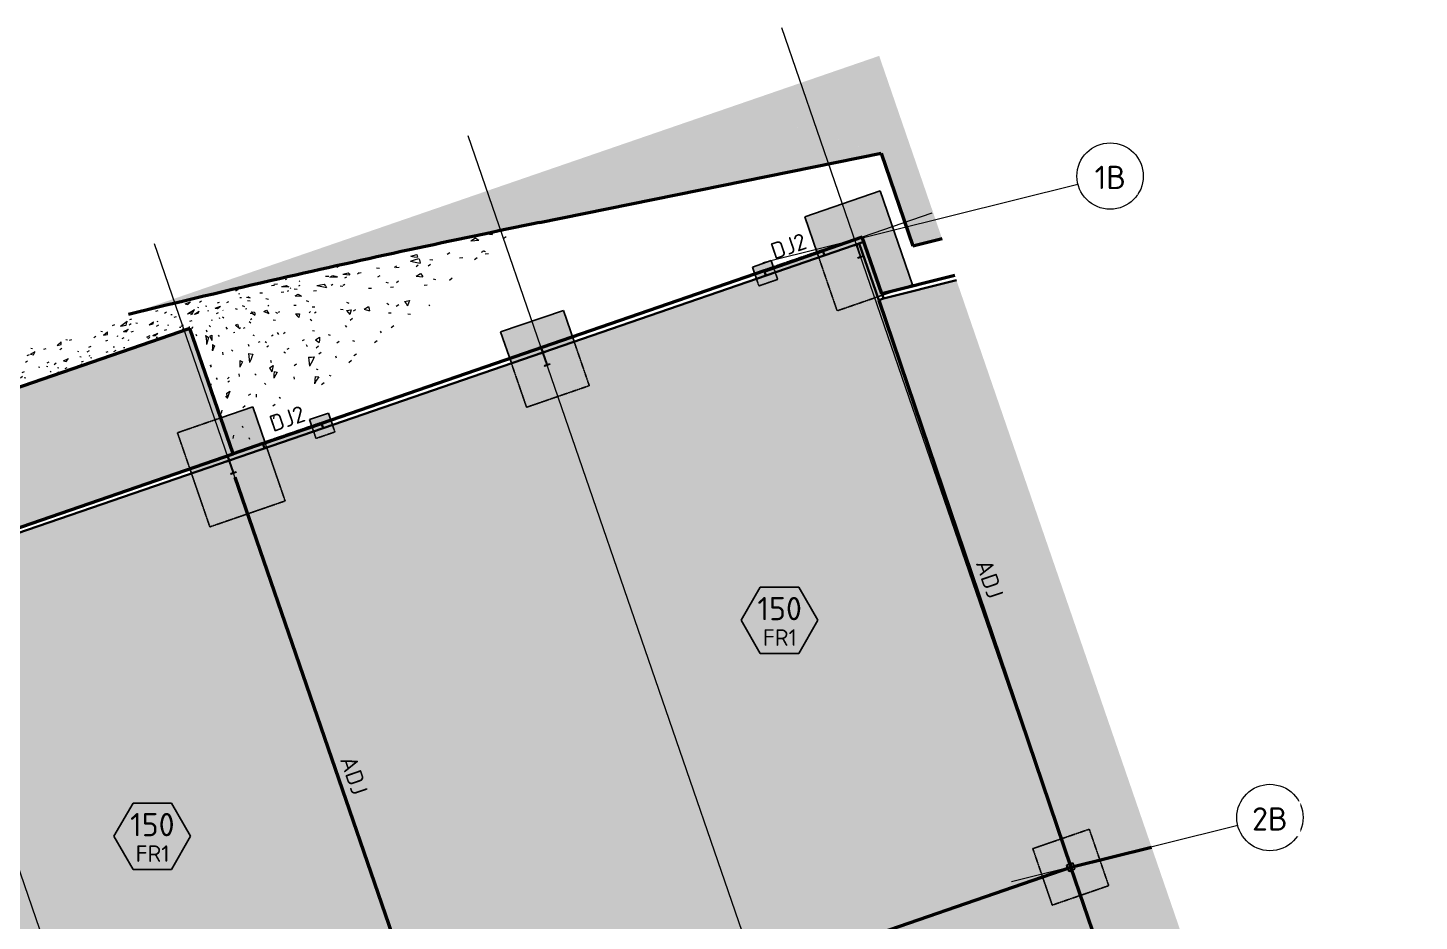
# Model space of a CAD drawing. Header units: millimetres. Extents: x -2467003 to -2325629, y -3762 to 4037916.
# Drawn here: x -2379004 to -2337060, y 4010992 to 4037916 of the extents above; entities that cross this region are included whole.
import ezdxf

# ---------------------------------------------------------------- set-up
doc = ezdxf.new("R2010")
doc.units = ezdxf.units.MM
for name, pattern in [('Dash', [7, 5, -2]), ('Hidden Double', [7, 5, -2]), ('Hidden Half', [3, 2, -1])]:
    doc.linetypes.add(name, pattern=pattern)
for name, color, linetype, lineweight in [('A-060-M_DETAIL', 3, 'Continuous', 25), ('A-200-M_WALL_EXT', 113, 'Continuous', 13), ('A-230-H-FLOOR', 190, 'Continuous', 13), ('A-230-M_FLOOR', 192, 'Continuous', 13), ('A-230-MH_FLOOR', 190, 'Hidden Double', 13), ('S-160-M_FOUND', 171, 'Continuous', 13), ('S-160-MH_FOUND', 171, 'Hidden Half', 13), ('S-230-A-FLOOR', 171, 'Continuous', 18), ('S-280-M_COLUMN', 52, 'Continuous', 13), ('S-280-MH_COLUMN', 52, 'Hidden Half', 13), ('Z-030-M_GRID', 191, 'Continuous', 13), ('Z-033_T_GRIDREF', 31, 'Continuous', 13), ('Z-060-M_DETAIL', 92, 'Continuous', 25)]:
    doc.layers.add(name, color=color, linetype=linetype, lineweight=lineweight)
doc.styles.add('ISOCPEUR', font='isocpeur.ttf', dxfattribs={"height": 700})
doc.styles.add('ISOCPEUR_2', font='isocpeur.ttf', dxfattribs={"height": 500})

# ---------------------------------------------------------------- blocks, each defined once
blk = doc.blocks.new('NRP_Column-Steel-SHS - SC444 - 200x200x6_0SHS-4110093-S1_001 - INTERNAL SLAB ON GROUND PLAN - PART 1')
at = {"layer": 'S-280-M_COLUMN', "lineweight": 25}
for p, q in [((100, 100), (-100, 100)), ((-100, 100), (-100, -100)), ((-94, -94), (-94, 94)), ((-94, 94), (94, 94)), ((94, 94), (94, -94)), ((100, -100), (100, 100)), ((-100, -100), (100, -100)), ((94, -94), (-94, -94))]:
    blk.add_line(p, q, dxfattribs=at)
blk = doc.blocks.new('FP_10-S1_001 - INTERNAL SLAB ON GROUND PLAN - PART 1')
at = {"layer": 'A-230-M_FLOOR', "color": 254}
for p, q in [((-2372730, 4029991), (-2372662, 4030026)), ((-2374260, 4029596), (-2374102, 4029662)), ((-2374260, 4029596), (-2374180, 4029580)), ((-2374180, 4029580), (-2374102, 4029662)), ((-2373832, 4029651), (-2373766, 4029687)), ((-2373814, 4029790), (-2373744, 4029811)), ((-2373290, 4029624), (-2373222, 4029646)), ((-2373009, 4029635), (-2372941, 4029669)), ((-2372653, 4029906), (-2372622, 4029895)), ((-2372608, 4029792), (-2372567, 4029789)), ((-2375143, 4029377), (-2375074, 4029399)), ((-2374887, 4029318), (-2374823, 4029356)), ((-2374697, 4029280), (-2374653, 4029274)), ((-2374595, 4029198), (-2374527, 4029220)), ((-2374192, 4029299), (-2373980, 4029430)), ((-2374192, 4029299), (-2374027, 4029332)), ((-2374089, 4029275), (-2374023, 4029311)), ((-2374078, 4029369), (-2374010, 4029392)), ((-2374027, 4029332), (-2373980, 4029430)), ((-2373980, 4029291), (-2373842, 4029378)), ((-2373980, 4029291), (-2373867, 4029318)), ((-2373894, 4029499), (-2373861, 4029487)), ((-2373867, 4029318), (-2373842, 4029378)), ((-2373651, 4029535), (-2373608, 4029531)), ((-2373585, 4029394), (-2373556, 4029384)), ((-2373357, 4029464), (-2373198, 4029529)), ((-2373357, 4029464), (-2373287, 4029458)), ((-2373320, 4029308), (-2373251, 4029341)), ((-2373287, 4029458), (-2373198, 4029529)), ((-2376800, 4028773), (-2376753, 4028764)), ((-2376722, 4028651), (-2376599, 4028751)), ((-2376607, 4028677), (-2376599, 4028751)), ((-2376451, 4028949), (-2376383, 4028972)), ((-2376208, 4028926), (-2376013, 4029071)), ((-2376208, 4028926), (-2376038, 4028955)), ((-2376123, 4028763), (-2375970, 4028835)), ((-2376123, 4028763), (-2376044, 4028749)), ((-2376044, 4028749), (-2375970, 4028835)), ((-2376038, 4028955), (-2376013, 4029071)), ((-2375952, 4028963), (-2375889, 4029002)), ((-2375932, 4029122), (-2375864, 4029144)), ((-2375888, 4028754), (-2375822, 4028777)), ((-2375747, 4029026), (-2375701, 4029019)), ((-2375343, 4028966), (-2375213, 4029060)), ((-2375343, 4028966), (-2375229, 4028993)), ((-2375229, 4028993), (-2375213, 4029060)), ((-2375122, 4028923), (-2375057, 4028960)), ((-2375117, 4029074), (-2375083, 4029062)), ((-2374884, 4028800), (-2374818, 4028824)), ((-2374797, 4028960), (-2374767, 4028950)), ((-2374431, 4028898), (-2374393, 4028898)), ((-2374378, 4028927), (-2374311, 4028963)), ((-2374354, 4028838), (-2374329, 4028833)), ((-2374151, 4028902), (-2374116, 4028903)), ((-2374118, 4029075), (-2374052, 4029098)), ((-2378116, 4028345), (-2378000, 4028451)), ((-2378116, 4028345), (-2378000, 4028370)), ((-2378000, 4028370), (-2378000, 4028451)), ((-2377857, 4028520), (-2377808, 4028510)), ((-2377748, 4028503), (-2377681, 4028527)), ((-2377161, 4028295), (-2377095, 4028319)), ((-2377019, 4028587), (-2376958, 4028628)), ((-2376722, 4028651), (-2376607, 4028677)), ((-2376656, 4028479), (-2376590, 4028503)), ((-2376322, 4028633), (-2376288, 4028619)), ((-2376165, 4028549), (-2376102, 4028588)), ((-2375992, 4028510), (-2375961, 4028499)), ((-2375429, 4028599), (-2375389, 4028597)), ((-2375388, 4028556), (-2375323, 4028592)), ((-2375387, 4028615), (-2375321, 4028639)), ((-2375234, 4028648), (-2375080, 4028718)), ((-2375234, 4028648), (-2375166, 4028643)), ((-2375166, 4028643), (-2375080, 4028718)), ((-2375135, 4028590), (-2375097, 4028590)), ((-2379525, 4028046), (-2379407, 4028070)), ((-2379525, 4028046), (-2379512, 4028059)), ((-2379407, 4028070), (-2379409, 4028094)), ((-2379024, 4028044), (-2378958, 4028068)), ((-2378925, 4028080), (-2378778, 4028157)), ((-2378925, 4028080), (-2378837, 4028059)), ((-2378912, 4028266), (-2378866, 4028256)), ((-2378837, 4028059), (-2378778, 4028157)), ((-2378518, 4028228), (-2378451, 4028252)), ((-2378043, 4028223), (-2377983, 4028265)), ((-2377925, 4027876), (-2377777, 4027952)), ((-2377847, 4027864), (-2377777, 4027952)), ((-2377511, 4028176), (-2377475, 4028161)), ((-2377436, 4028009), (-2377393, 4028004)), ((-2377211, 4028156), (-2377149, 4028196)), ((-2377170, 4028045), (-2377138, 4028033)), ((-2377115, 4027976), (-2377074, 4027973)), ((-2376644, 4028139), (-2376580, 4028164)), ((-2376430, 4028303), (-2376389, 4028299)), ((-2376409, 4028162), (-2376346, 4028201)), ((-2376123, 4028281), (-2376084, 4028279)), ((-2380760, 4027629), (-2380725, 4027613)), ((-2380289, 4027568), (-2380224, 4027593)), ((-2379172, 4027529), (-2379107, 4027554)), ((-2379075, 4027836), (-2379017, 4027879)), ((-2378683, 4027703), (-2378646, 4027688)), ((-2378446, 4027718), (-2378401, 4027711)), ((-2378423, 4027820), (-2378358, 4027845)), ((-2378332, 4027564), (-2378298, 4027551)), ((-2378213, 4027774), (-2378153, 4027816)), ((-2378194, 4027457), (-2378081, 4027548)), ((-2378111, 4027674), (-2378068, 4027669)), ((-2378093, 4027491), (-2378081, 4027548)), ((-2377925, 4027876), (-2377847, 4027864)), ((-2377881, 4027650), (-2377817, 4027676)), ((-2377433, 4027750), (-2377371, 4027790)), ((-2377391, 4027846), (-2377327, 4027872)), ((-2382045, 4027156), (-2381993, 4027203)), ((-2381933, 4027149), (-2381887, 4027127)), ((-2381534, 4027081), (-2381469, 4027107)), ((-2381102, 4027039), (-2381047, 4027084)), ((-2381040, 4027276), (-2380975, 4027302)), ((-2380654, 4027130), (-2380512, 4027211)), ((-2380654, 4027130), (-2380567, 4027111)), ((-2380567, 4027111), (-2380512, 4027211)), ((-2380476, 4027141), (-2380428, 4027132)), ((-2380115, 4027078), (-2380069, 4027070)), ((-2380109, 4027430), (-2380052, 4027474)), ((-2379839, 4027217), (-2379801, 4027201)), ((-2379664, 4027334), (-2379600, 4027359)), ((-2379510, 4027070), (-2379394, 4027176)), ((-2379510, 4027070), (-2379401, 4027101)), ((-2379477, 4027069), (-2379442, 4027056)), ((-2379459, 4027429), (-2379412, 4027421)), ((-2379401, 4027101), (-2379394, 4027176)), ((-2379224, 4027371), (-2379165, 4027414)), ((-2379111, 4027374), (-2379067, 4027368)), ((-2379108, 4027146), (-2379045, 4027172)), ((-2383079, 4026651), (-2383032, 4026629)), ((-2383068, 4026737), (-2383016, 4026785)), ((-2382102, 4026625), (-2382049, 4026672)), ((-2381497, 4026856), (-2381447, 4026846)), ((-2381123, 4026783), (-2381075, 4026774)), ((-2380978, 4026717), (-2380939, 4026700)), ((-2380894, 4026832), (-2380831, 4026858)), ((-2380832, 4026704), (-2380723, 4026815)), ((-2380832, 4026704), (-2380721, 4026734)), ((-2380721, 4026734), (-2380723, 4026815)), ((-2380412, 4026693), (-2380249, 4026840)), ((-2380262, 4026744), (-2380249, 4026840)), ((-2380237, 4026948), (-2380180, 4026993)), ((-2379620, 4026965), (-2379524, 4027019)), ((-2379544, 4026992), (-2379524, 4027019)), ((-2384052, 4026336), (-2384002, 4026385)), ((-2383549, 4026289), (-2383496, 4026277)), ((-2383501, 4026273), (-2383438, 4026300)), ((-2383418, 4026402), (-2383283, 4026487)), ((-2383418, 4026402), (-2383323, 4026376)), ((-2383323, 4026376), (-2383283, 4026487)), ((-2383104, 4026192), (-2383053, 4026240)), ((-2382768, 4026580), (-2382705, 4026606)), ((-2382521, 4026572), (-2382470, 4026561)), ((-2382379, 4026244), (-2382218, 4026416)), ((-2382379, 4026244), (-2382214, 4026278)), ((-2382324, 4026135), (-2382187, 4026220)), ((-2382238, 4026117), (-2382187, 4026220)), ((-2382214, 4026278), (-2382218, 4026416)), ((-2382169, 4026349), (-2382067, 4026466)), ((-2382169, 4026349), (-2382057, 4026378)), ((-2382135, 4026491), (-2382085, 4026481)), ((-2382105, 4026321), (-2382043, 4026347)), ((-2382057, 4026378), (-2382067, 4026466)), ((-2381625, 4026526), (-2381562, 4026552)), ((-2381209, 4026542), (-2381153, 4026587)), ((-2385042, 4025912), (-2384994, 4025962)), ((-2384581, 4026008), (-2384526, 4025994)), ((-2384395, 4025850), (-2384249, 4026032)), ((-2384395, 4025850), (-2384225, 4025881)), ((-2384225, 4025881), (-2384249, 4026032)), ((-2384209, 4026141), (-2384161, 4026119)), ((-2384169, 4025911), (-2384116, 4025899)), ((-2384068, 4025779), (-2384018, 4025828)), ((-2383983, 4026069), (-2383920, 4026096)), ((-2383522, 4026003), (-2383427, 4026125)), ((-2383522, 4026003), (-2383408, 4026032)), ((-2383408, 4026032), (-2383427, 4026125)), ((-2383306, 4025796), (-2383244, 4025823)), ((-2383150, 4026200), (-2383099, 4026189)), ((-2382324, 4026135), (-2382238, 4026117)), ((-2382188, 4026114), (-2382135, 4026160)), ((-2382101, 4026205), (-2382061, 4026187)), ((-2386654, 4025446), (-2386596, 4025431)), ((-2386472, 4025488), (-2386340, 4025679)), ((-2386472, 4025488), (-2386297, 4025517)), ((-2386297, 4025517), (-2386340, 4025679)), ((-2386270, 4025335), (-2386189, 4025465)), ((-2386218, 4025685), (-2386087, 4025774)), ((-2386218, 4025685), (-2386113, 4025655)), ((-2386155, 4025363), (-2386189, 4025465)), ((-2386113, 4025655), (-2386087, 4025774)), ((-2386033, 4025470), (-2385986, 4025521)), ((-2385616, 4025726), (-2385559, 4025712)), ((-2385324, 4025621), (-2385275, 4025598)), ((-2385192, 4025623), (-2385137, 4025610)), ((-2385188, 4025545), (-2385126, 4025573)), ((-2385038, 4025343), (-2384990, 4025393)), ((-2385019, 4025357), (-2384888, 4025446)), ((-2384924, 4025333), (-2384888, 4025446)), ((-2384889, 4025666), (-2384801, 4025792)), ((-2384889, 4025666), (-2384774, 4025694)), ((-2384774, 4025694), (-2384801, 4025792)), ((-2384019, 4025477), (-2383958, 4025504)), ((-2387869, 4025021), (-2387807, 4025049)), ((-2387696, 4025165), (-2387636, 4025150)), ((-2387666, 4025010), (-2387591, 4025144)), ((-2387666, 4025010), (-2387549, 4025037)), ((-2387549, 4025037), (-2387591, 4025144)), ((-2387248, 4025050), (-2387190, 4025036)), ((-2387152, 4025340), (-2387089, 4025367)), ((-2386988, 4025049), (-2386943, 4025101)), ((-2386423, 4025090), (-2386373, 4025067)), ((-2386373, 4025015), (-2386312, 4025042)), ((-2386270, 4025335), (-2386155, 4025363)), ((-2386218, 4025336), (-2386162, 4025322)), ((-2385903, 4025227), (-2385841, 4025255)), ((-2385019, 4025357), (-2384924, 4025333)), ((-2389074, 4024690), (-2389028, 4024782)), ((-2389074, 4024690), (-2388957, 4024716)), ((-2389019, 4024769), (-2389001, 4024791)), ((-2388957, 4024716), (-2388992, 4024795)), ((-2388735, 4024883), (-2388679, 4024869)), ((-2388348, 4024949), (-2388292, 4024923)), ((-2388341, 4024808), (-2388279, 4024836)), ((-2388281, 4024765), (-2388221, 4024749)), ((-2387949, 4024606), (-2387905, 4024658)), ((-2387750, 4024598), (-2387624, 4024689)), ((-2387750, 4024598), (-2387647, 4024569)), ((-2387647, 4024569), (-2387624, 4024689)), ((-2387507, 4024551), (-2387456, 4024526)), ((-2386009, 4024890), (-2385962, 4024940)), ((-2390356, 4024194), (-2390293, 4024178)), ((-2389967, 4024341), (-2389926, 4024395)), ((-2389520, 4024267), (-2389459, 4024295)), ((-2389432, 4024407), (-2389375, 4024381)), ((-2389317, 4024480), (-2389256, 4024464)), ((-2388910, 4024145), (-2388867, 4024199)), ((-2388248, 4024144), (-2388187, 4024173)), ((-2387928, 4024128), (-2387888, 4024118)), ((-2387549, 4024473), (-2387489, 4024501)), ((-2386945, 4024458), (-2386899, 4024509)), ((-2391399, 4023909), (-2391334, 4023892)), ((-2390918, 4023890), (-2390878, 4023945)), ((-2390681, 4023720), (-2390621, 4023748)), ((-2390515, 4023850), (-2390395, 4023945)), ((-2390515, 4023850), (-2390404, 4023818)), ((-2390501, 4023858), (-2390443, 4023831)), ((-2390404, 4023818), (-2390395, 4023945)), ((-2390221, 4023938), (-2390161, 4023967)), ((-2389838, 4023709), (-2389797, 4023763)), ((-2388930, 4023827), (-2388872, 4023812)), ((-2388706, 4023926), (-2388647, 4023954)), ((-2388576, 4024003), (-2388524, 4023978)), ((-2392416, 4023616), (-2392379, 4023606)), ((-2392146, 4023576), (-2392085, 4023548)), ((-2391868, 4023423), (-2391830, 4023478)), ((-2391556, 4023302), (-2391497, 4023275)), ((-2390770, 4023252), (-2390730, 4023306)), ((-2389936, 4023528), (-2389877, 4023513)), ((-2393889, 4022983), (-2393829, 4023012)), ((-2393313, 4023109), (-2393198, 4023205)), ((-2393313, 4023109), (-2393193, 4023074)), ((-2393193, 4023074), (-2393198, 4023205)), ((-2393196, 4023017), (-2393134, 4022988)), ((-2392788, 4022982), (-2392752, 4023038)), ((-2391959, 4022933), (-2391897, 4022917)), ((-2391833, 4023164), (-2391774, 4023193)), ((-2390946, 4023230), (-2390885, 4023214)), ((-2395026, 4022424), (-2394967, 4022453)), ((-2394880, 4022711), (-2394847, 4022767)), ((-2394575, 4022647), (-2394516, 4022676)), ((-2394231, 4022452), (-2394168, 4022424)), ((-2393712, 4022520), (-2393677, 4022576)), ((-2392976, 4022638), (-2392912, 4022621)), ((-2392968, 4022606), (-2392909, 4022635)), ((-2392596, 4022741), (-2392537, 4022713)), ((-2392518, 4022828), (-2392459, 4022858)), ((-2391886, 4022741), (-2391813, 4022802)), ((-2391814, 4022766), (-2391813, 4022802)), ((-2391677, 4022813), (-2391664, 4022833)), ((-2396088, 4022351), (-2396014, 4022330)), ((-2396014, 4022330), (-2396020, 4022375)), ((-2395793, 4022265), (-2395761, 4022321)), ((-2395019, 4022048), (-2394952, 4022030)), ((-2394664, 4021942), (-2394553, 4022040)), ((-2394634, 4022042), (-2394600, 4022099)), ((-2394546, 4021908), (-2394553, 4022040)), ((-2394100, 4022009), (-2394013, 4022219)), ((-2394100, 4022009), (-2393924, 4022039)), ((-2394093, 4022040), (-2394035, 4022070)), ((-2393924, 4022039), (-2394013, 4022219)), ((-2393996, 4022342), (-2393930, 4022325)), ((-2393969, 4022024), (-2393921, 4022161)), ((-2393864, 4022060), (-2393921, 4022161)), ((-2393623, 4022174), (-2393585, 4022156)), ((-2396708, 4021798), (-2396677, 4021855)), ((-2396235, 4021656), (-2396161, 4021868)), ((-2396235, 4021656), (-2396055, 4021686)), ((-2396055, 4021686), (-2396161, 4021868)), ((-2396155, 4021858), (-2396097, 4021887)), ((-2396046, 4021753), (-2395977, 4021735)), ((-2395529, 4021593), (-2395497, 4021650)), ((-2395357, 4021683), (-2395314, 4021827)), ((-2395357, 4021683), (-2395241, 4021710)), ((-2395241, 4021710), (-2395314, 4021827)), ((-2395253, 4021884), (-2395189, 4021855)), ((-2394664, 4021942), (-2394546, 4021908)), ((-2398962, 4021342), (-2398904, 4021371)), ((-2398784, 4021392), (-2398713, 4021362)), ((-2398423, 4021310), (-2398361, 4021523)), ((-2398423, 4021310), (-2398239, 4021338)), ((-2398239, 4021338), (-2398361, 4021523)), ((-2397621, 4021317), (-2397591, 4021374)), ((-2397432, 4021185), (-2397326, 4021283)), ((-2397432, 4021185), (-2397306, 4021149)), ((-2397306, 4021149), (-2397326, 4021283)), ((-2397267, 4021291), (-2397210, 4021321)), ((-2397075, 4021458), (-2397006, 4021441)), ((-2396826, 4021517), (-2396769, 4021547)), ((-2396757, 4021350), (-2396719, 4021496)), ((-2396757, 4021350), (-2396640, 4021377)), ((-2396640, 4021377), (-2396719, 4021496)), ((-2396261, 4021312), (-2396196, 4021283)), ((-2399785, 4020816), (-2399713, 4020787)), ((-2399754, 4021075), (-2399747, 4021092)), ((-2399593, 4020686), (-2399567, 4020832)), ((-2399473, 4020713), (-2399567, 4020832)), ((-2399404, 4021115), (-2399346, 4021145)), ((-2399144, 4020868), (-2399071, 4020850)), ((-2398509, 4020865), (-2398481, 4020923)), ((-2398169, 4021018), (-2398137, 4021164)), ((-2398169, 4021018), (-2398050, 4021045)), ((-2398050, 4021045), (-2398137, 4021164)), ((-2398108, 4021163), (-2398037, 4021145)), ((-2401028, 4020352), (-2401008, 4020499)), ((-2401028, 4020352), (-2400908, 4020380)), ((-2400908, 4020380), (-2401008, 4020499)), ((-2400658, 4020590), (-2400632, 4020647)), ((-2400511, 4020542), (-2400454, 4020572)), ((-2400230, 4020427), (-2400129, 4020526)), ((-2400230, 4020427), (-2400097, 4020391)), ((-2400182, 4020571), (-2400109, 4020553)), ((-2400097, 4020391), (-2400129, 4020526)), ((-2399593, 4020686), (-2399473, 4020713)), ((-2399398, 4020395), (-2399371, 4020452)), ((-2399028, 4020377), (-2398971, 4020407)), ((-2398371, 4020720), (-2398315, 4020750)), ((-2402476, 4020015), (-2402461, 4020157)), ((-2402476, 4020015), (-2402355, 4020043)), ((-2402355, 4020043), (-2402458, 4020158)), ((-2402268, 4019975), (-2402192, 4019957)), ((-2401602, 4019971), (-2401546, 4020001)), ((-2401539, 4020136), (-2401515, 4020193)), ((-2401224, 4020274), (-2401149, 4020256)), ((-2401169, 4020198), (-2401113, 4020228)), ((-2400773, 4020240), (-2400700, 4020211)), ((-2400285, 4019910), (-2400260, 4019968)), ((-2399459, 4020150), (-2399403, 4020180)), ((-2403912, 4019540), (-2403834, 4019511)), ((-2403315, 4019674), (-2403237, 4019657)), ((-2403057, 4019662), (-2402960, 4019761)), ((-2403057, 4019662), (-2402917, 4019627)), ((-2402917, 4019627), (-2402960, 4019761)), ((-2402421, 4019664), (-2402398, 4019721)), ((-2401748, 4019664), (-2401675, 4019635)), ((-2404897, 4019205), (-2404841, 4019235)), ((-2404616, 4019393), (-2404607, 4019418)), ((-2404364, 4019372), (-2404285, 4019355)), ((-2403299, 4019179), (-2403277, 4019236)), ((-2402711, 4019088), (-2402637, 4019059)), ((-2402685, 4019397), (-2402630, 4019427)), ((-2406470, 4018761), (-2406389, 4018745)), ((-2405910, 4018884), (-2405818, 4018982)), ((-2405910, 4018884), (-2405763, 4018851)), ((-2405763, 4018851), (-2405818, 4018982)), ((-2405543, 4018860), (-2405487, 4018890)), ((-2405489, 4018919), (-2405470, 4018975)), ((-2405416, 4019068), (-2405336, 4019051)), ((-2404875, 4018963), (-2404796, 4018935)), ((-2404158, 4018726), (-2404137, 4018783)), ((-2403753, 4018827), (-2403698, 4018857)), ((-2403330, 4019054), (-2403274, 4019084)), ((-2407453, 4018438), (-2407444, 4018436)), ((-2406623, 4018658), (-2406542, 4018631)), ((-2406359, 4018434), (-2406341, 4018490)), ((-2405967, 4018632), (-2405912, 4018662)), ((-2405827, 4018388), (-2405747, 4018360)), ((-2405017, 4018257), (-2404997, 4018313)), ((-2404153, 4018517), (-2404097, 4018576)), ((-2404085, 4018541), (-2404097, 4018576)), ((-2407571, 4018083), (-2407488, 4018056)), ((-2407212, 4017981), (-2407195, 4018037)), ((-2407031, 4018060), (-2406976, 4018089)), ((-2409462, 4017664), (-2409448, 4017718)), ((-2408507, 4017512), (-2408423, 4017485)), ((-2408081, 4017493), (-2408026, 4017522)), ((-2408064, 4017513), (-2408048, 4017569)), ((-2407812, 4017342), (-2407799, 4017547)), ((-2407624, 4017373), (-2407799, 4017547)), ((-2407664, 4017718), (-2407610, 4017747)), ((-2406991, 4017712), (-2406903, 4017809)), ((-2406991, 4017712), (-2406845, 4017679)), ((-2406845, 4017679), (-2406903, 4017809)), ((-2406767, 4017816), (-2406686, 4017789)), ((-2409764, 4016995), (-2409734, 4017029)), ((-2409667, 4016904), (-2409734, 4017029)), ((-2408911, 4017036), (-2408897, 4017091)), ((-2407812, 4017342), (-2407624, 4017373)), ((-2409761, 4016923), (-2409667, 4016904)), ((-2409635, 4016630), (-2409751, 4016727)), ((-2409744, 4016592), (-2409730, 4016646)), ((-2409744, 4016592), (-2409691, 4016621)), ((-2409432, 4016945), (-2409348, 4016920)), ((-2409124, 4016928), (-2409070, 4016957))]:
    blk.add_line(p, q, dxfattribs=at)
blk = doc.blocks.new('FP_11-S1_001 - INTERNAL SLAB ON GROUND PLAN - PART 1')
at = {"layer": 'A-230-M_FLOOR', "color": 254}
for p, q in [((-2365171, 4031718), (-2365087, 4031702)), ((-2365087, 4031702), (-2365005, 4031685)), ((-2365003, 4031753), (-2365005, 4031685)), ((-2363886, 4031984), (-2363843, 4031974)), ((-2363842, 4031993), (-2363843, 4031974)), ((-2367088, 4031307), (-2366977, 4031332)), ((-2365650, 4031492), (-2365508, 4031584)), ((-2365650, 4031492), (-2365406, 4031514)), ((-2365508, 4031584), (-2365456, 4031550)), ((-2365456, 4031550), (-2365406, 4031514)), ((-2364670, 4031572), (-2364583, 4031628)), ((-2369220, 4030829), (-2369110, 4030853)), ((-2368940, 4030910), (-2368902, 4030914)), ((-2367472, 4030883), (-2367344, 4030923)), ((-2367472, 4030883), (-2367373, 4030867)), ((-2367456, 4031030), (-2367276, 4031081)), ((-2367456, 4031030), (-2367353, 4031016)), ((-2367373, 4030867), (-2367276, 4030848)), ((-2367353, 4031016), (-2367253, 4031000)), ((-2367344, 4030923), (-2367214, 4030963)), ((-2367276, 4031081), (-2367264, 4031042)), ((-2367276, 4030848), (-2367181, 4030827)), ((-2367264, 4031042), (-2367253, 4031000)), ((-2367214, 4030963), (-2367201, 4030920)), ((-2367201, 4030920), (-2367190, 4030874)), ((-2367190, 4030874), (-2367181, 4030827)), ((-2366888, 4030934), (-2366798, 4030922)), ((-2366360, 4031099), (-2366283, 4031147)), ((-2365986, 4030982), (-2365886, 4030997)), ((-2365539, 4030930), (-2365463, 4030991)), ((-2365326, 4031151), (-2365241, 4031206)), ((-2365286, 4031191), (-2365203, 4031173)), ((-2365216, 4031100), (-2365115, 4031115)), ((-2370717, 4030510), (-2370592, 4030530)), ((-2370484, 4030547), (-2370375, 4030571)), ((-2370033, 4030432), (-2369928, 4030434)), ((-2369904, 4030398), (-2369814, 4030447)), ((-2369904, 4030398), (-2369672, 4030414)), ((-2369814, 4030447), (-2369742, 4030432)), ((-2369796, 4030416), (-2369698, 4030430)), ((-2369742, 4030432), (-2369672, 4030414)), ((-2369691, 4030704), (-2369640, 4030730)), ((-2369508, 4030496), (-2369345, 4030534)), ((-2369508, 4030496), (-2369401, 4030487)), ((-2369443, 4030382), (-2369386, 4030412)), ((-2369401, 4030487), (-2369297, 4030475)), ((-2369345, 4030534), (-2369320, 4030505)), ((-2369320, 4030505), (-2369297, 4030475)), ((-2369062, 4030506), (-2369018, 4030541)), ((-2369048, 4030525), (-2368951, 4030539)), ((-2368497, 4030681), (-2368399, 4030677)), ((-2368448, 4030412), (-2368383, 4030450)), ((-2367951, 4030702), (-2367884, 4030742)), ((-2367909, 4030693), (-2367811, 4030707)), ((-2367299, 4030725), (-2367240, 4030774)), ((-2367299, 4030428), (-2367165, 4030514)), ((-2367299, 4030428), (-2367099, 4030414)), ((-2367165, 4030514), (-2367131, 4030465)), ((-2367131, 4030465), (-2367099, 4030414)), ((-2366937, 4030744), (-2366861, 4030790)), ((-2371660, 4030149), (-2371564, 4030162)), ((-2371585, 4030189), (-2371473, 4030198)), ((-2371356, 4030123), (-2371209, 4030148)), ((-2371356, 4030123), (-2371244, 4030119)), ((-2371314, 4030362), (-2371205, 4030386)), ((-2371244, 4030119), (-2371136, 4030112)), ((-2371232, 4030330), (-2371191, 4030348)), ((-2371209, 4030148), (-2371172, 4030131)), ((-2371175, 4029979), (-2371131, 4030000)), ((-2371172, 4030131), (-2371136, 4030112)), ((-2371100, 4030060), (-2371072, 4030083)), ((-2370978, 4030048), (-2370885, 4030040)), ((-2370835, 4030138), (-2370790, 4030159)), ((-2370827, 4030273), (-2370800, 4030294)), ((-2370390, 4029992), (-2370304, 4029996)), ((-2370289, 4030148), (-2370182, 4030170)), ((-2370289, 4030148), (-2370191, 4030132)), ((-2370191, 4030132), (-2370094, 4030114)), ((-2370182, 4030170), (-2370074, 4030193)), ((-2370094, 4030114), (-2370000, 4030094)), ((-2370074, 4030193), (-2370048, 4030162)), ((-2370048, 4030162), (-2370023, 4030129)), ((-2370023, 4030129), (-2370000, 4030094)), ((-2369861, 4030157), (-2369806, 4030186)), ((-2369593, 4030144), (-2369508, 4030129)), ((-2369495, 4030158), (-2369450, 4030194)), ((-2368734, 4030070), (-2368647, 4030075)), ((-2368216, 4030252), (-2368139, 4030231)), ((-2368069, 4030105), (-2367982, 4030109)), ((-2367892, 4030243), (-2367831, 4030293)), ((-2367056, 4030161), (-2366968, 4030166)), ((-2366780, 4030356), (-2366710, 4030327)), ((-2366292, 4030314), (-2366215, 4030377)), ((-2372412, 4029803), (-2372303, 4029780)), ((-2372377, 4029697), (-2372306, 4029689)), ((-2372376, 4029823), (-2372338, 4029803)), ((-2372338, 4029803), (-2372303, 4029780)), ((-2372010, 4029928), (-2371926, 4029931)), ((-2371833, 4029758), (-2371753, 4029740)), ((-2371368, 4029952), (-2371284, 4029955)), ((-2370940, 4029844), (-2370857, 4029887)), ((-2370940, 4029844), (-2370751, 4029824)), ((-2370857, 4029887), (-2370803, 4029857)), ((-2370803, 4029857), (-2370751, 4029824)), ((-2370613, 4029697), (-2370541, 4029671)), ((-2369395, 4029647), (-2369331, 4029615)), ((-2368179, 4029617), (-2368122, 4029577)), ((-2367900, 4029526), (-2367821, 4029575)), ((-2367648, 4029666), (-2367494, 4029696)), ((-2367648, 4029666), (-2367603, 4029604)), ((-2367603, 4029604), (-2367560, 4029540)), ((-2367526, 4029619), (-2367560, 4029540)), ((-2367494, 4029696), (-2367526, 4029619)), ((-2366915, 4029572), (-2366889, 4029548)), ((-2373239, 4029169), (-2373207, 4029178)), ((-2373138, 4029207), (-2373091, 4029179)), ((-2373128, 4029407), (-2373111, 4029393)), ((-2372750, 4029456), (-2372691, 4029438)), ((-2372539, 4029548), (-2372473, 4029518)), ((-2372438, 4029444), (-2372401, 4029458)), ((-2372297, 4029320), (-2372237, 4029302)), ((-2372287, 4029129), (-2372253, 4029156)), ((-2372274, 4029356), (-2372216, 4029306)), ((-2372274, 4029356), (-2372170, 4029344)), ((-2372216, 4029306), (-2372160, 4029254)), ((-2372170, 4029344), (-2372164, 4029300)), ((-2372164, 4029300), (-2372160, 4029254)), ((-2371887, 4029365), (-2371812, 4029402)), ((-2371887, 4029365), (-2371743, 4029307)), ((-2371812, 4029402), (-2371776, 4029356)), ((-2371776, 4029356), (-2371743, 4029307)), ((-2371771, 4029536), (-2371739, 4029560)), ((-2371540, 4029348), (-2371481, 4029312)), ((-2371451, 4029346), (-2371404, 4029369)), ((-2370988, 4029560), (-2370915, 4029553)), ((-2370936, 4029295), (-2370815, 4029297)), ((-2370936, 4029295), (-2370882, 4029241)), ((-2370882, 4029241), (-2370830, 4029185)), ((-2370822, 4029242), (-2370830, 4029185)), ((-2370815, 4029297), (-2370822, 4029242)), ((-2370526, 4029328), (-2370478, 4029366)), ((-2370429, 4029510), (-2370356, 4029503)), ((-2370366, 4029328), (-2370308, 4029360)), ((-2369576, 4029438), (-2369502, 4029432)), ((-2369394, 4029399), (-2369256, 4029415)), ((-2369394, 4029399), (-2369344, 4029341)), ((-2369344, 4029341), (-2369297, 4029281)), ((-2369276, 4029349), (-2369297, 4029281)), ((-2369285, 4029109), (-2369221, 4029161)), ((-2369256, 4029415), (-2369276, 4029349)), ((-2369182, 4029388), (-2369114, 4029428)), ((-2368860, 4029436), (-2368733, 4029516)), ((-2368860, 4029436), (-2368704, 4029386)), ((-2368733, 4029516), (-2368717, 4029452)), ((-2368717, 4029452), (-2368704, 4029386)), ((-2368129, 4029331), (-2368054, 4029326)), ((-2367548, 4029292), (-2367472, 4029287)), ((-2374053, 4028894), (-2374050, 4028856)), ((-2374039, 4028902), (-2374050, 4028856)), ((-2373628, 4028819), (-2373608, 4028750)), ((-2373534, 4028947), (-2373499, 4028908)), ((-2373468, 4029104), (-2373439, 4029112)), ((-2373030, 4028891), (-2372997, 4028833)), ((-2372806, 4028731), (-2372766, 4028748)), ((-2372747, 4028959), (-2372679, 4028990)), ((-2372747, 4028959), (-2372646, 4028865)), ((-2372679, 4028990), (-2372661, 4028929)), ((-2372661, 4028929), (-2372646, 4028865)), ((-2372628, 4028858), (-2372593, 4028886)), ((-2372498, 4028863), (-2372456, 4028881)), ((-2372329, 4029069), (-2372283, 4029021)), ((-2371603, 4029118), (-2371542, 4029101)), ((-2371297, 4028706), (-2371247, 4028746)), ((-2370492, 4029138), (-2370441, 4029095)), ((-2370423, 4028797), (-2370361, 4028780)), ((-2369441, 4028944), (-2369398, 4028894)), ((-2368386, 4028776), (-2368350, 4028719)), ((-2368047, 4028880), (-2367967, 4028946)), ((-2373943, 4028680), (-2373921, 4028631)), ((-2373927, 4028309), (-2373908, 4028316)), ((-2373644, 4028646), (-2373632, 4028557)), ((-2373644, 4028646), (-2373600, 4028614)), ((-2373632, 4028557), (-2373622, 4028466)), ((-2373622, 4028466), (-2373615, 4028373)), ((-2373593, 4028445), (-2373615, 4028373)), ((-2373600, 4028614), (-2373556, 4028584)), ((-2373574, 4028515), (-2373593, 4028445)), ((-2373556, 4028584), (-2373574, 4028515)), ((-2373520, 4028628), (-2373459, 4028653)), ((-2373520, 4028628), (-2373462, 4028497)), ((-2373459, 4028576), (-2373462, 4028497)), ((-2373459, 4028653), (-2373459, 4028576)), ((-2373441, 4028377), (-2373436, 4028282)), ((-2373441, 4028377), (-2373380, 4028329)), ((-2373380, 4028329), (-2373405, 4028258)), ((-2373269, 4028650), (-2373234, 4028612)), ((-2372362, 4028382), (-2372337, 4028317)), ((-2372224, 4028667), (-2372176, 4028639)), ((-2372047, 4028439), (-2371996, 4028465)), ((-2371854, 4028458), (-2371805, 4028431)), ((-2371798, 4028300), (-2371747, 4028342)), ((-2371660, 4028637), (-2371607, 4028664)), ((-2371490, 4028730), (-2371452, 4028676)), ((-2370723, 4028492), (-2370660, 4028527)), ((-2370614, 4028372), (-2370584, 4028311)), ((-2370333, 4028517), (-2370214, 4028591)), ((-2370333, 4028517), (-2370221, 4028431)), ((-2370310, 4028274), (-2370244, 4028328)), ((-2370216, 4028512), (-2370221, 4028431)), ((-2370214, 4028591), (-2370216, 4028512)), ((-2369948, 4028674), (-2369885, 4028658)), ((-2369688, 4028425), (-2369615, 4028470)), ((-2369220, 4028492), (-2369156, 4028477)), ((-2368554, 4028437), (-2368471, 4028490)), ((-2373809, 4028008), (-2373809, 4027965)), ((-2373454, 4028202), (-2373415, 4028233)), ((-2373436, 4028282), (-2373433, 4028186)), ((-2373405, 4028258), (-2373433, 4028186)), ((-2373139, 4028140), (-2373127, 4028064)), ((-2372860, 4028208), (-2372824, 4028170)), ((-2372352, 4028102), (-2372339, 4028013)), ((-2372352, 4028102), (-2372287, 4028089)), ((-2372339, 4028013), (-2372328, 4027923)), ((-2372328, 4027923), (-2372320, 4027830)), ((-2372285, 4027914), (-2372320, 4027830)), ((-2372287, 4028089), (-2372221, 4028076)), ((-2372252, 4027996), (-2372285, 4027914)), ((-2372221, 4028076), (-2372252, 4027996)), ((-2371685, 4027905), (-2371666, 4027834)), ((-2371286, 4028147), (-2371236, 4028120)), ((-2371189, 4028227), (-2371128, 4028262)), ((-2370544, 4027987), (-2370457, 4027991)), ((-2370544, 4027987), (-2370530, 4027898)), ((-2370530, 4027898), (-2370519, 4027807)), ((-2370415, 4027904), (-2370462, 4027810)), ((-2370457, 4027991), (-2370370, 4027996)), ((-2370370, 4027996), (-2370415, 4027904)), ((-2370233, 4028095), (-2370162, 4028138)), ((-2369731, 4028035), (-2369708, 4027968)), ((-2369328, 4027833), (-2369245, 4027901)), ((-2369179, 4028042), (-2369097, 4028094)), ((-2373508, 4027737), (-2373465, 4027757)), ((-2373504, 4027737), (-2373481, 4027689)), ((-2372639, 4027488), (-2372634, 4027405)), ((-2372612, 4027885), (-2372611, 4027787)), ((-2372612, 4027885), (-2372534, 4027851)), ((-2372611, 4027787), (-2372612, 4027686)), ((-2372572, 4027770), (-2372612, 4027686)), ((-2372534, 4027851), (-2372572, 4027770)), ((-2372156, 4027486), (-2372119, 4027449)), ((-2371718, 4027672), (-2371606, 4027739)), ((-2371718, 4027672), (-2371650, 4027549)), ((-2371627, 4027645), (-2371650, 4027549)), ((-2371606, 4027739), (-2371627, 4027645)), ((-2371581, 4027561), (-2371584, 4027459)), ((-2371581, 4027561), (-2371486, 4027541)), ((-2371486, 4027541), (-2371537, 4027449)), ((-2370972, 4027735), (-2370904, 4027790)), ((-2370519, 4027807), (-2370511, 4027715)), ((-2370462, 4027810), (-2370511, 4027715)), ((-2370316, 4027643), (-2370265, 4027618)), ((-2373492, 4027182), (-2373500, 4027089)), ((-2373323, 4027369), (-2373299, 4027321)), ((-2372985, 4027340), (-2372930, 4027384)), ((-2372978, 4027251), (-2372924, 4027280)), ((-2371869, 4027206), (-2371832, 4027169)), ((-2371584, 4027459), (-2371590, 4027355)), ((-2371537, 4027449), (-2371590, 4027355)), ((-2370981, 4027401), (-2370971, 4027323)), ((-2370354, 4027297), (-2370364, 4027189)), ((-2370298, 4027294), (-2370364, 4027189)), ((-2370346, 4027403), (-2370354, 4027297)), ((-2370346, 4027403), (-2370234, 4027397)), ((-2370234, 4027397), (-2370298, 4027294)), ((-2370150, 4027162), (-2370066, 4027230)), ((-2369924, 4027449), (-2369872, 4027424)), ((-2373040, 4026819), (-2373015, 4026772)), ((-2373016, 4026899), (-2372911, 4026961)), ((-2373016, 4026899), (-2372992, 4026740)), ((-2372950, 4026851), (-2372992, 4026740)), ((-2372911, 4026961), (-2372950, 4026851)), ((-2372350, 4026847), (-2372286, 4026884)), ((-2372123, 4026875), (-2372125, 4026786)), ((-2371428, 4026788), (-2371389, 4026752)), ((-2373160, 4026389), (-2373175, 4026289)), ((-2372520, 4026472), (-2372449, 4026530)), ((-2371623, 4026523), (-2371549, 4026569)), ((-2371592, 4026226), (-2371602, 4026131)), ((-2372547, 4025920), (-2372521, 4025874)), ((-2372805, 4025641), (-2372828, 4025536)), ((-2372344, 4025569), (-2372317, 4025524))]:
    blk.add_line(p, q, dxfattribs=at)
blk = doc.blocks.new('NRP_Column-Steel-UB - SC120 - 410UB59_7-V18-S1_001 - INTERNAL SLAB ON GROUND PLAN - PART 1')
at = {"layer": 'S-280-M_COLUMN', "lineweight": 25}
for p, q in [((89, 406.4), (-89, 406.4)), ((-89, 406.4), (-89, 393.6)), ((-89, 393.6), (-15.3, 393.6)), ((-15.3, 12.8), (-89, 12.8)), ((-89, 12.8), (-89, 0)), ((-89, 0), (89, 0)), ((-3.9, 382.2), (-3.9, 24.2)), ((3.9, 24.2), (3.9, 382.2)), ((15.3, 393.6), (89, 393.6)), ((89, 12.8), (15.3, 12.8)), ((89, 393.6), (89, 406.4)), ((89, 0), (89, 12.8))]:
    blk.add_line(p, q, dxfattribs=at)
for centre, start, end in [((-15.3, 382.2), 0, 90), ((-15.3, 24.2), 270, 0), ((15.3, 382.2), 90, 180), ((15.3, 24.2), 180, 270)]:
    blk.add_arc(centre, 11.4, start, end, dxfattribs=at)
at = {"layer": 'S-280-MH_COLUMN', "lineweight": 25}
for centre, start, end in [((-15.3, 382.2), 0, 90), ((-15.3, 24.2), 270, 0), ((15.3, 382.2), 90, 180), ((15.3, 24.2), 180, 270)]:
    blk.add_arc(centre, 11.4, start, end, dxfattribs=at)
blk = doc.blocks.new('NRP_Foundation-Pad Footing Fibre _v2_ - PF4 -1800 x 1800 x 400d-3893011-S1_001 - INTERNAL SLAB ON GROUND PLAN - PART 1')
at = {"layer": 'S-160-MH_FOUND', "color": 9, "linetype": 'Dash', "lineweight": 25}
for p, q in [((950, 550), (-850, 550)), ((-850, 550), (-850, -1250)), ((950, -1250), (950, 550)), ((-850, -1250), (950, -1250))]:
    blk.add_line(p, q, dxfattribs=at)
blk = doc.blocks.new('NRP_Foundation-Pad Footing Fibre _v2_ - PF1 - 3000 x 2400 x 600d-2371040-S1_001 - INTERNAL SLAB ON GROUND PLAN - PART 1')
at = {"layer": 'S-160-M_FOUND', "linetype": 'Dash', "lineweight": 25}
blk.add_hatch(color=10, dxfattribs=at).paths.add_polyline_path([(253, 850), (253, -1478), (403, -1478), (403, -1550), (1550, -1550), (1550, -530), (403, -530), (403, 850)])
at = {"layer": 'S-160-M_FOUND', "color": 9, "lineweight": 25}
for p, q in [((403, 850), (253, 850)), ((1550, -1550), (1550, -530)), ((403, -1550), (1550, -1550))]:
    blk.add_line(p, q, dxfattribs=at)
at = {"layer": 'S-160-MH_FOUND', "color": 9, "linetype": 'Dash', "lineweight": 25}
for p, q in [((253, 850), (-1450, 850)), ((-1450, 850), (-1450, -1550)), ((1550, 850), (403, 850)), ((1550, -530), (1550, 850)), ((-1450, -1550), (403, -1550))]:
    blk.add_line(p, q, dxfattribs=at)
blk = doc.blocks.new('NRP_Foundation-Pad Footing Fibre _v2_ - PF2 -2400 x 2000 x 600d-V3-S1_001 - INTERNAL SLAB ON GROUND PLAN - PART 1')
at = {"layer": 'S-160-M_FOUND', "linetype": 'Dash', "lineweight": 25}
blk.add_hatch(color=10, dxfattribs=at).paths.add_polyline_path([(1250, -1350), (1250, 650), (253, 650), (253, -1350)])
at = {"layer": 'S-160-M_FOUND', "color": 9, "lineweight": 25}
for p, q in [((1250, 650), (253, 650)), ((1250, -1350), (1250, 650)), ((253, -1350), (1250, -1350))]:
    blk.add_line(p, q, dxfattribs=at)
at = {"layer": 'S-160-MH_FOUND', "color": 9, "linetype": 'Dash', "lineweight": 25}
for p, q in [((253, 650), (-1150, 650)), ((-1150, 650), (-1150, -1350)), ((-1150, -1350), (253, -1350))]:
    blk.add_line(p, q, dxfattribs=at)
blk = doc.blocks.new('NRP_Foundation-Pad Footing Fibre _v2_ - PF1 - 3000 x 2400 x 600d-V4-S1_001 - INTERNAL SLAB ON GROUND PLAN - PART 1')
at = {"layer": 'S-160-M_FOUND', "linetype": 'Dash', "lineweight": 25}
blk.add_hatch(color=10, dxfattribs=at).paths.add_polyline_path([(-1450, -439), (-1450, -1550), (1550, -1550), (1550, 850), (403, 850), (403, 671), (253, 671), (253, -439), (-772, -439)])
at = {"layer": 'S-160-M_FOUND', "color": 9, "lineweight": 25}
for p, q in [((1550, 850), (403, 850)), ((1550, -1550), (1550, 850)), ((-1450, -439), (-1450, -1148)), ((-1450, -1149), (-1450, -1550)), ((-1450, -1550), (1550, -1550))]:
    blk.add_line(p, q, dxfattribs=at)
at = {"layer": 'S-160-MH_FOUND', "color": 9, "linetype": 'Dash', "lineweight": 25}
for p, q in [((403, 850), (-1450, 850)), ((-1450, 850), (-1450, -439))]:
    blk.add_line(p, q, dxfattribs=at)
blk = doc.blocks.new('NRP_Joint Location _v2_ - DJ2 - DOWELLED JOINT-4232854-S1_001 - INTERNAL SLAB ON GROUND PLAN - PART 1')
at = {"layer": 'Z-060-M_DETAIL', "lineweight": 50}
blk.add_line((0, 0), (1868, 0), dxfattribs=at)
blk = doc.blocks.new('NRP_Joint Location _v2_ - DJ2 - DOWELLED JOINT-4232992-S1_001 - INTERNAL SLAB ON GROUND PLAN - PART 1')
at = {"layer": 'Z-060-M_DETAIL', "lineweight": 50}
blk.add_line((0, 0), (1860, 0), dxfattribs=at)
blk = doc.blocks.new('NRP_Joint Location _v2_ - ADJ - ARMOURED DOWEL JOINT-4235092-S1_001 - INTERNAL SLAB ON GROUND PLAN - PART 1')
at = {"layer": 'Z-060-M_DETAIL', "lineweight": 50}
blk.add_line((0, 0), (19322, 0), dxfattribs=at)
blk = doc.blocks.new('NRP_Joint Location _v2_ - ADJ - ARMOURED DOWEL JOINT-4235580-S1_001 - INTERNAL SLAB ON GROUND PLAN - PART 1')
at = {"layer": 'Z-060-M_DETAIL', "lineweight": 50}
blk.add_line((0, 0), (20000, 0), dxfattribs=at)
blk = doc.blocks.new('NRP_Joint Location _v2_ - ADJ - ARMOURED DOWEL JOINT-4238007-S1_001 - INTERNAL SLAB ON GROUND PLAN - PART 1')
at = {"layer": 'Z-060-M_DETAIL', "lineweight": 50}
blk.add_line((0, 0), (18045, 0), dxfattribs=at)
blk = doc.blocks.new('NRP_Joint Location _v2_ - ADJ - ARMOURED DOWEL JOINT-4237961-S1_001 - INTERNAL SLAB ON GROUND PLAN - PART 1')
at = {"layer": 'Z-060-M_DETAIL', "lineweight": 50}
blk.add_line((0, 0), (20010, 0), dxfattribs=at)
blk = doc.blocks.new('NRP_Joint Location _v2_ - ADJ - ARMOURED DOWEL JOINT-4242043-S1_001 - INTERNAL SLAB ON GROUND PLAN - PART 1')
at = {"layer": 'Z-060-M_DETAIL', "lineweight": 50}
blk.add_line((0, 0), (2510, 0), dxfattribs=at)
blk = doc.blocks.new('Grid - NRP_Grid-Head-320187-S1_001 - INTERNAL SLAB ON GROUND PLAN - PART 1')
at = {"layer": 'Z-033_T_GRIDREF'}
blk.add_circle((0, 0), 5, dxfattribs=at)
blk = doc.blocks.new('NRP_Slab Tag _v2_ - Thickness with Description-1497716-S1_001 - INTERNAL SLAB ON GROUND PLAN - PART 1')
at = {"layer": 'S-230-A-FLOOR', "lineweight": 25}
for p, q in [((-2.88, 4.99), (-5.76, -0.01)), ((2.9, 4.99), (-2.88, 4.99)), ((5.78, -0.01), (2.9, 4.99)), ((-5.76, -0.01), (-2.88, -5.01)), ((2.9, -5.01), (5.78, -0.01)), ((-2.88, -5.01), (2.9, -5.01))]:
    blk.add_line(p, q, dxfattribs=at)

msp = doc.modelspace()

# ---------------------------------------------------------------- hatches: boundary and pattern name
at = {"layer": 'A-230-H-FLOOR'}
for points in [[(-2353282, 4034141), (-2352490, 4034605), (-2353339, 4037071), (-2357780, 4035542), (-2353339, 4034159)], [(-2363580, 4032046), (-2353282, 4034141), (-2357780, 4035542), (-2363956, 4033416)], [(-2352320, 4031349), (-2351576, 4031952), (-2352490, 4034605), (-2353282, 4034141), (-2353097, 4033606)], [(-2375318, 4029438), (-2373368, 4029902), (-2371416, 4030354), (-2369461, 4030794), (-2367503, 4031223), (-2365543, 4031640), (-2363580, 4032046), (-2363956, 4033416), (-2375338, 4029496)], [(-2352320, 4031349), (-2351444, 4031568), (-2351576, 4031952)], [(-2445202, 3958005), (-2422169, 3965936), (-2422121, 3965794), (-2420356, 3966402), (-2420405, 3966544), (-2406502, 3971331), (-2406453, 3971189), (-2397919, 3974128), (-2396331, 3969518), (-2395949, 3969518), (-2393038, 3970520), (-2393038, 3975808), (-2380625, 3980083), (-2378997, 3975355), (-2337060, 3989796), (-2351010, 4030310), (-2353358, 4029722), (-2353942, 4031417), (-2354991, 4031056), (-2355040, 4031197), (-2356804, 4030590), (-2356756, 4030448), (-2370105, 4025851), (-2370154, 4025993), (-2371918, 4025386), (-2371869, 4025244), (-2411813, 4011490), (-2411862, 4011632), (-2413627, 4011024), (-2413578, 4010882), (-2432891, 4004232), (-2432940, 4004374), (-2434705, 4003766), (-2434656, 4003624), (-2458127, 3995542), (-2446657, 3962231)], [(-2375318, 4029438), (-2375338, 4029496), (-2375969, 4029279)], [(-2408442, 4012809), (-2372815, 4025077), (-2374117, 4028859), (-2409744, 4016591)], [(-2408442, 4012809), (-2372815, 4025077), (-2374117, 4028859), (-2409744, 4016591)]]:
    msp.add_hatch(color=10, dxfattribs=at).paths.add_polyline_path(points)
at = {"layer": 'S-160-M_FOUND'}
for points in [[(-2357039, 4030350), (-2356756, 4030448), (-2356804, 4030590), (-2356521, 4030688), (-2356594, 4030900), (-2357161, 4030705), (-2357073, 4030448)], [(-2370105, 4025851), (-2369822, 4025949), (-2369944, 4026304), (-2370511, 4026108), (-2370438, 4025896), (-2370154, 4025993)]]:
    msp.add_hatch(color=10, dxfattribs=at).paths.add_polyline_path(points)

# ---------------------------------------------------------------- linework, layer by layer
at = {"layer": 'A-200-M_WALL_EXT', "lineweight": 35}
for p, q in [((-2353849, 4031608), (-2363530, 4028274)), ((-2363481, 4028132), (-2353800, 4031466)), ((-2353942, 4031417), (-2353354, 4029710)), ((-2353800, 4031466), (-2353849, 4031608)), ((-2353212, 4029759), (-2353800, 4031466)), ((-2355040, 4031197), (-2354991, 4031056)), ((-2356756, 4030448), (-2356804, 4030590)), ((-2351060, 4030452), (-2353247, 4029905)), ((-2353211, 4029759), (-2351010, 4030310)), ((-2353354, 4029710), (-2353212, 4029759)), ((-2353247, 4029905), (-2353211, 4029759)), ((-2363530, 4028274), (-2370154, 4025993)), ((-2370105, 4025851), (-2363481, 4028132)), ((-2363530, 4028274), (-2363481, 4028132)), ((-2363481, 4028132), (-2363530, 4028274)), ((-2370105, 4025851), (-2372936, 4024877)), ((-2371918, 4025386), (-2370154, 4025993)), ((-2370154, 4025993), (-2370105, 4025851)), ((-2371918, 4025386), (-2372985, 4025018)), ((-2371869, 4025244), (-2371918, 4025386)), ((-2372985, 4025018), (-2382440, 4021763)), ((-2372985, 4025018), (-2372936, 4024877)), ((-2372936, 4024877), (-2372985, 4025018)), ((-2382391, 4021621), (-2372936, 4024877))]:
    msp.add_line(p, q, dxfattribs=at)
at = {"layer": 'A-230-M_FLOOR', "lineweight": 50}
for p, q in [((-2363580, 4032046), (-2353282, 4034141)), ((-2353282, 4034141), (-2352320, 4031349)), ((-2353849, 4031608), (-2355040, 4031197)), ((-2353261, 4029901), (-2353849, 4031608)), ((-2352320, 4031349), (-2351444, 4031568)), ((-2356804, 4030590), (-2370154, 4025993)), ((-2351060, 4030452), (-2353261, 4029901)), ((-2374117, 4028859), (-2409744, 4016591)), ((-2372815, 4025077), (-2374117, 4028859)), ((-2371918, 4025386), (-2372815, 4025077)), ((-2408442, 4012809), (-2372815, 4025077))]:
    msp.add_line(p, q, dxfattribs=at)
at = {"layer": 'A-230-M_FLOOR', "color": 226, "lineweight": 25}
for p, q in [((-2355040, 4031197), (-2356804, 4030590)), ((-2353211, 4029759), (-2353358, 4029722)), ((-2370154, 4025993), (-2371918, 4025386))]:
    msp.add_line(p, q, dxfattribs=at)
at = {"layer": 'A-230-M_FLOOR', "lineweight": 50}
for start, end in [(101.5, 102.86705), (102.86705, 103.66486)]:
    msp.add_arc((-2296592, 3702791), 336000, start, end, dxfattribs=at)
at = {"layer": 'A-230-MH_FLOOR', "lineweight": 50}
for p, q in [((-2355040, 4031197), (-2356804, 4030590)), ((-2370154, 4025993), (-2371918, 4025386))]:
    msp.add_line(p, q, dxfattribs=at)
at = {"layer": 'S-160-M_FOUND', "color": 9, "lineweight": 25}
for p, q in [((-2356594, 4030900), (-2357161, 4030705)), ((-2356521, 4030688), (-2356594, 4030900)), ((-2357161, 4030705), (-2357039, 4030350)), ((-2369944, 4026304), (-2370511, 4026108)), ((-2369822, 4025949), (-2369944, 4026304)), ((-2370511, 4026108), (-2370438, 4025896))]:
    msp.add_line(p, q, dxfattribs=at)
at = {"layer": 'S-160-MH_FOUND', "color": 9, "linetype": 'Dash', "lineweight": 25}
for p, q in [((-2356399, 4030333), (-2356521, 4030688)), ((-2357039, 4030350), (-2356966, 4030138)), ((-2356966, 4030138), (-2356399, 4030333)), ((-2370438, 4025895), (-2370316, 4025541)), ((-2369748, 4025736), (-2369821, 4025949)), ((-2370316, 4025541), (-2369748, 4025736))]:
    msp.add_line(p, q, dxfattribs=at)
at = {"layer": 'Z-030-M_GRID'}
for p, q in [((-2338651, 3986738), (-2356274, 4037916)), ((-2348106, 3983482), (-2365729, 4034661)), ((-2356844, 4030840), (-2347347, 4033207)), ((-2351755, 4032329), (-2464786, 3993408)), ((-2357561, 3980226), (-2375184, 4031405)), ((-2367017, 3976970), (-2384639, 4028149)), ((-2342529, 4013874), (-2349349, 4012175)), ((-2458275, 3974498), (-2347563, 4012620))]:
    msp.add_line(p, q, dxfattribs=at)

# ---------------------------------------------------------------- block references
at = {"layer": 'A-230-M_FLOOR', "lineweight": 50}
for name in ['FP_11-S1_001 - INTERNAL SLAB ON GROUND PLAN - PART 1', 'FP_10-S1_001 - INTERNAL SLAB ON GROUND PLAN - PART 1']:
    msp.add_blockref(name, (0, 0), dxfattribs=at)
at = {"layer": 'S-160-MH_FOUND', "color": 9, "linetype": 'Dash', "lineweight": 25}
for name, p, rotation in [('NRP_Foundation-Pad Footing Fibre _v2_ - PF1 - 3000 x 2400 x 600d-V4-S1_001 - INTERNAL SLAB ON GROUND PLAN - PART 1', (-2354274, 4031035), 109.0004071202155), ('NRP_Foundation-Pad Footing Fibre _v2_ - PF2 -2400 x 2000 x 600d-V3-S1_001 - INTERNAL SLAB ON GROUND PLAN - PART 1', (-2363729, 4027779), 109.0004071202151), ('NRP_Foundation-Pad Footing Fibre _v2_ - PF1 - 3000 x 2400 x 600d-2371040-S1_001 - INTERNAL SLAB ON GROUND PLAN - PART 1', (-2373185, 4024523), 109.0004071201585), ('NRP_Foundation-Pad Footing Fibre _v2_ - PF4 -1800 x 1800 x 400d-3893011-S1_001 - INTERNAL SLAB ON GROUND PLAN - PART 1', (-2347878, 4012458), 109.0004071201904)]:
    msp.add_blockref(name, p, dxfattribs=dict(at, rotation=rotation))
at = {"layer": 'S-230-A-FLOOR', "lineweight": 25, "xscale": 199.9999999999999, "yscale": 199.9999999999999, "zscale": 199.9999999999999}
for p in [(-2356346, 4020064), (-2375257, 4013553)]:
    msp.add_blockref('NRP_Slab Tag _v2_ - Thickness with Description-1497716-S1_001 - INTERNAL SLAB ON GROUND PLAN - PART 1', p, dxfattribs=at)
at = {"layer": 'S-280-M_COLUMN', "lineweight": 25, "rotation": 19.00040712021459}
msp.add_blockref('NRP_Column-Steel-SHS - SC444 - 200x200x6_0SHS-4110093-S1_001 - INTERNAL SLAB ON GROUND PLAN - PART 1', (-2347563, 4012620), dxfattribs=at)
at = {"layer": 'S-280-MH_COLUMN', "lineweight": 25, "rotation": 199.0004071202144}
for p in [(-2354026, 4031388), (-2363481, 4028132), (-2372936, 4024877)]:
    msp.add_blockref('NRP_Column-Steel-UB - SC120 - 410UB59_7-V18-S1_001 - INTERNAL SLAB ON GROUND PLAN - PART 1', p, dxfattribs=at)
at = {"layer": 'Z-033_T_GRIDREF'}
for p, xscale, yscale, zscale, rotation in [((-2346376, 4033448), 199.9999999999999, 199.9999999999999, 199.9999999999999, 283.9934690902111), ((-2341559, 4014116), 199.9999999999998, 199.9999999999998, 199.9999999999998, 103.9934690902096)]:
    msp.add_blockref('Grid - NRP_Grid-Head-320187-S1_001 - INTERNAL SLAB ON GROUND PLAN - PART 1', p, dxfattribs=dict(at, xscale=xscale, yscale=yscale, zscale=zscale, rotation=rotation))
at = {"layer": 'Z-060-M_DETAIL', "lineweight": 50}
for name, p, rotation in [('NRP_Joint Location _v2_ - DJ2 - DOWELLED JOINT-4232992-S1_001 - INTERNAL SLAB ON GROUND PLAN - PART 1', (-2356803, 4030585), 19.0004071152891), ('NRP_Joint Location _v2_ - ADJ - ARMOURED DOWEL JOINT-4238007-S1_001 - INTERNAL SLAB ON GROUND PLAN - PART 1', (-2353354, 4029710), 288.7178143520189), ('NRP_Joint Location _v2_ - DJ2 - DOWELLED JOINT-4232854-S1_001 - INTERNAL SLAB ON GROUND PLAN - PART 1', (-2371918, 4025386), 19.00040711529465), ('NRP_Joint Location _v2_ - ADJ - ARMOURED DOWEL JOINT-4235092-S1_001 - INTERNAL SLAB ON GROUND PLAN - PART 1', (-2372764, 4024377), 289.0004071202155), ('NRP_Joint Location _v2_ - ADJ - ARMOURED DOWEL JOINT-4242043-S1_001 - INTERNAL SLAB ON GROUND PLAN - PART 1', (-2347563, 4012620), 13.99346909021306), ('NRP_Joint Location _v2_ - ADJ - ARMOURED DOWEL JOINT-4235580-S1_001 - INTERNAL SLAB ON GROUND PLAN - PART 1', (-2366474, 4006108), 19.00040712021594), ('NRP_Joint Location _v2_ - ADJ - ARMOURED DOWEL JOINT-4237961-S1_001 - INTERNAL SLAB ON GROUND PLAN - PART 1', (-2341048, 3993700), 109.0004071202155)]:
    msp.add_blockref(name, p, dxfattribs=dict(at, rotation=rotation))

# ---------------------------------------------------------------- texts
at = {"layer": 'A-060-M_DETAIL', "lineweight": 13, "char_height": 500, "attachment_point": 1, "style": 'ISOCPEUR_2'}
for s, insert, width, rotation in [('DJ2', (-2356665, 4031397), 1282.7, 19.0004), ('DJ2', (-2371777, 4026199), 1282.7, 19.0004), ('ADJ', (-2349961, 4021948), 1394.94, 288.7178), ('ADJ', (-2369125, 4016028), 1394.94, 289.0004)]:
    msp.add_mtext(s, dxfattribs=dict(at, insert=insert, width=width, rotation=rotation))
at = {"layer": 'S-230-A-FLOOR', "lineweight": 13, "attachment_point": 1}
for s, insert, char_height, width, style in [('150', (-2357009, 4020762), 700, 1619.41, 'ISOCPEUR'), ('FR1', (-2356843, 4019789), 500, 1218.56, 'ISOCPEUR_2'), ('150', (-2375920, 4014251), 700, 1619.41, 'ISOCPEUR'), ('FR1', (-2375754, 4013277), 500, 1218.56, 'ISOCPEUR_2')]:
    msp.add_mtext(s, dxfattribs=dict(at, insert=insert, char_height=char_height, width=width, style=style))

# ---------------------------------------------------------------- next in the draw order: texts
at = {"layer": 'Z-033_T_GRIDREF', "char_height": 700, "attachment_point": 1, "style": 'ISOCPEUR', "bg_fill": 3, "box_fill_scale": 1.25, "bg_fill_color": 256, "bg_fill_true_color": 13158600, "bg_fill_transparency": 0}
for s, insert, width in [('1B', (-2346844, 4033759), 1122.36), ('2B', (-2342097, 4014424), 1282.7)]:
    msp.add_mtext(s, dxfattribs=dict(at, insert=insert, width=width))

doc.saveas('drawing.dxf')
